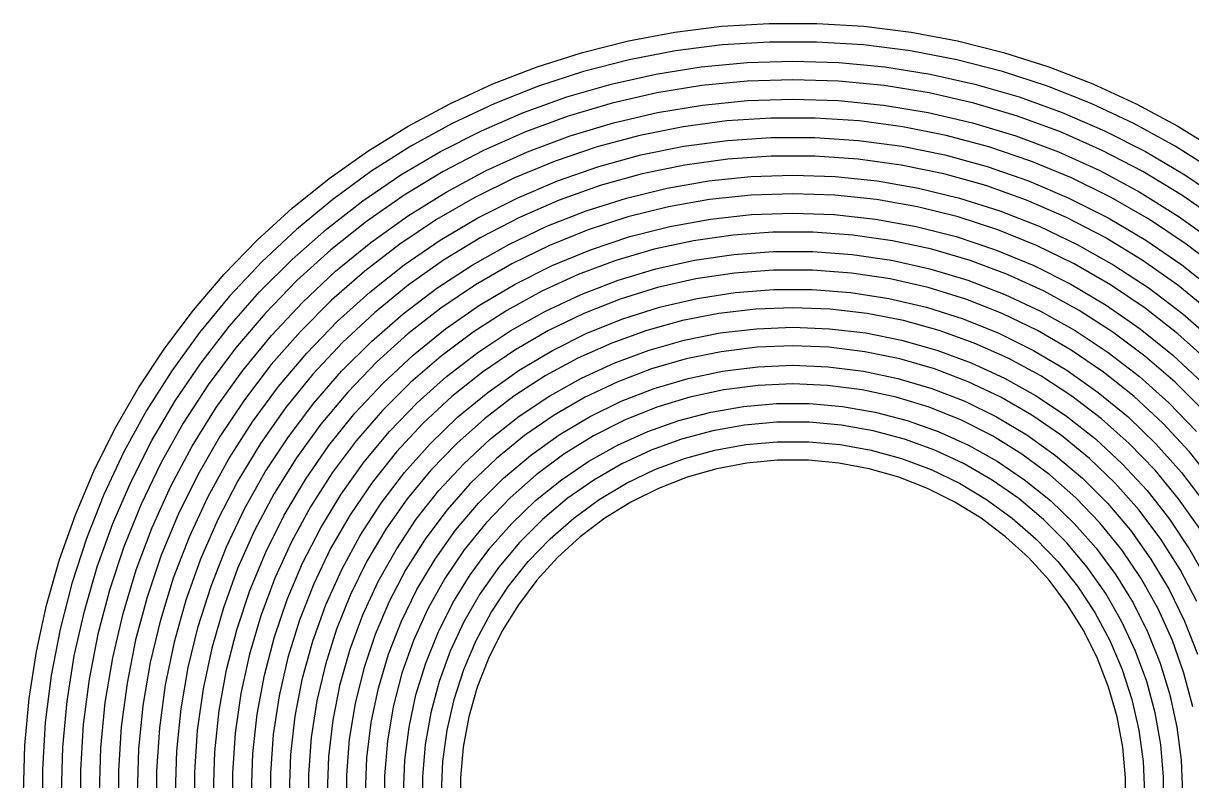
# Model space of a CAD drawing. Extents: x 25 to 275, y -107 to -24.
# Drawn here: x 40.12 to 55.49, y -64.84 to -54.88 of the extents above; entities that cross this region are included whole.
import ezdxf

# ---------------------------------------------------------------- set-up
doc = ezdxf.new("R2010")
doc.units = 0
doc.layers.add('BLACK', color=7, linetype='CONTINUOUS')

msp = doc.modelspace()

# ---------------------------------------------------------------- linework, layer by layer
at = {"layer": 'BLACK', "linetype": 'CONTINUOUS'}
for p, q in [((48.083928, -55.109411), (48.696909, -54.994825)), ((48.696909, -54.994825), (49.315783, -54.918191)), ((49.315783, -54.918191), (49.9382, -54.879802)), ((49.9382, -54.879802), (50.5618, -54.879802)), ((50.5618, -54.879802), (51.184217, -54.918191)), ((51.184217, -54.918191), (51.803091, -54.994825)), ((51.803091, -54.994825), (52.416072, -55.109411)), ((47.479162, -55.261515), (48.083928, -55.109411)), ((49.320222, -55.163972), (48.704447, -55.241763)), ((49.939666, -55.125), (49.320222, -55.163972)), ((50.560334, -55.125), (49.939666, -55.125)), ((51.179778, -55.163972), (50.560334, -55.125)), ((51.795553, -55.241763), (51.179778, -55.163972)), ((52.416072, -55.109411), (53.020838, -55.261515)), ((46.884908, -55.450561), (47.479162, -55.261515)), ((48.704447, -55.241763), (48.094772, -55.358064)), ((52.405228, -55.358064), (51.795553, -55.241763)), ((53.020838, -55.261515), (53.615092, -55.450561)), ((46.303418, -55.675832), (46.884908, -55.450561)), ((48.094772, -55.358064), (47.493603, -55.512418)), ((48.446455, -55.545485), (49.043668, -55.450896)), ((49.043668, -55.450896), (49.645641, -55.393993)), ((49.645641, -55.393993), (50.25, -55.375)), ((50.25, -55.375), (50.854359, -55.393993)), ((50.854359, -55.393993), (51.456332, -55.450896)), ((51.456332, -55.450896), (52.053545, -55.545485)), ((53.006397, -55.512418), (52.405228, -55.358064)), ((53.615092, -55.450561), (54.196582, -55.675832)), ((47.493603, -55.512418), (46.903312, -55.704216)), ((47.85636, -55.677387), (48.446455, -55.545485)), ((50.25, -55.620181), (49.649033, -55.639453)), ((50.850967, -55.639453), (50.25, -55.620181)), ((52.053545, -55.545485), (52.64364, -55.677387)), ((53.596688, -55.704216), (53.006397, -55.512418)), ((45.736899, -55.936472), (46.303418, -55.675832)), ((46.903312, -55.704216), (46.326228, -55.932699)), ((47.275711, -55.846081), (47.85636, -55.677387)), ((49.050535, -55.697189), (48.456967, -55.793153)), ((49.649033, -55.639453), (49.050535, -55.697189)), ((51.449465, -55.697189), (50.850967, -55.639453)), ((52.043033, -55.793153), (51.449465, -55.697189)), ((52.64364, -55.677387), (53.224289, -55.846081)), ((54.173772, -55.932699), (53.596688, -55.704216)), ((54.196582, -55.675832), (54.763101, -55.936472)), ((45.1875, -56.231493), (45.736899, -55.936472)), ((46.326228, -55.932699), (45.764631, -56.196967)), ((46.706801, -56.050901), (47.275711, -55.846081)), ((47.870766, -55.926949), (47.294342, -56.098029)), ((48.456967, -55.793153), (47.870766, -55.926949)), ((49.058948, -55.953066), (49.653196, -55.894537)), ((49.653196, -55.894537), (50.25, -55.875)), ((50.25, -55.875), (50.846804, -55.894537)), ((50.846804, -55.894537), (51.441052, -55.953066)), ((52.629234, -55.926949), (52.043033, -55.793153)), ((53.205658, -56.098029), (52.629234, -55.926949)), ((53.224289, -55.846081), (53.793199, -56.050901)), ((54.735369, -56.196967), (54.173772, -55.932699)), ((54.763101, -55.936472), (55.3125, -56.231493)), ((46.151874, -56.29104), (46.706801, -56.050901)), ((47.294342, -56.098029), (46.730063, -56.305689)), ((47.888276, -56.185927), (48.469801, -56.050334)), ((48.469801, -56.050334), (49.058948, -55.953066)), ((51.441052, -55.953066), (52.030199, -56.050334)), ((52.030199, -56.050334), (52.611724, -56.185927)), ((53.769937, -56.305689), (53.205658, -56.098029)), ((53.793199, -56.050901), (54.348126, -56.29104)), ((44.657305, -56.559776), (45.1875, -56.231493)), ((45.764631, -56.196967), (45.220734, -56.495976)), ((47.316865, -56.359263), (47.888276, -56.185927)), ((48.803528, -56.23885), (48.233619, -56.352212)), ((49.379632, -56.163004), (48.803528, -56.23885)), ((49.959463, -56.125), (49.379632, -56.163004)), ((50.540537, -56.125), (49.959463, -56.125)), ((51.120368, -56.163004), (50.540537, -56.125)), ((51.696472, -56.23885), (51.120368, -56.163004)), ((52.266381, -56.352212), (51.696472, -56.23885)), ((52.611724, -56.185927), (53.183135, -56.359263)), ((55.279266, -56.495976), (54.735369, -56.196967)), ((55.3125, -56.231493), (55.842695, -56.559776)), ((45.613121, -56.565548), (46.151874, -56.29104)), ((46.730063, -56.305689), (46.180249, -56.549075)), ((46.758014, -56.569599), (47.316865, -56.359263)), ((48.233619, -56.352212), (47.672343, -56.502605)), ((49.386675, -56.418316), (49.961796, -56.379817)), ((49.961796, -56.379817), (50.538204, -56.379817)), ((50.538204, -56.379817), (51.113325, -56.418316)), ((52.827657, -56.502605), (52.266381, -56.352212)), ((53.183135, -56.359263), (53.741986, -56.569599)), ((54.319751, -56.549075), (53.769937, -56.305689)), ((54.348126, -56.29104), (54.886879, -56.565548)), ((44.148324, -56.920076), (44.657305, -56.559776)), ((45.220734, -56.495976), (44.696686, -56.828547)), ((46.180249, -56.549075), (45.647158, -56.827188)), ((47.672343, -56.502605), (47.122106, -56.689386)), ((48.250551, -56.609957), (48.815409, -56.495144)), ((48.815409, -56.495144), (49.386675, -56.418316)), ((51.113325, -56.418316), (51.684591, -56.495144)), ((51.684591, -56.495144), (52.249449, -56.609957)), ((53.377894, -56.689386), (52.827657, -56.502605)), ((54.852842, -56.827188), (54.319751, -56.549075)), ((55.803314, -56.828547), (55.279266, -56.495976)), ((45.092667, -56.873344), (45.613121, -56.565548)), ((46.214116, -56.816036), (46.758014, -56.569599)), ((47.122106, -56.689386), (46.585263, -56.911753)), ((47.694623, -56.762241), (48.250551, -56.609957)), ((49.393038, -56.664048), (48.826171, -56.741963)), ((49.963901, -56.625), (49.393038, -56.664048)), ((50.536099, -56.625), (49.963901, -56.625)), ((51.106962, -56.664048), (50.536099, -56.625)), ((51.673829, -56.741963), (51.106962, -56.664048)), ((52.249449, -56.609957), (52.805377, -56.762241)), ((53.914737, -56.911753), (53.377894, -56.689386)), ((53.741986, -56.569599), (54.285884, -56.816036)), ((54.886879, -56.565548), (55.407333, -56.873344)), ((44.696686, -56.828547), (44.194555, -57.193367)), ((45.647158, -56.827188), (45.132981, -57.138885)), ((45.6875, -57.097518), (46.214116, -56.816036)), ((47.150108, -56.951317), (47.694623, -56.762241)), ((48.265941, -56.85838), (47.714963, -57.012756)), ((48.826171, -56.741963), (48.265941, -56.85838)), ((52.234059, -56.85838), (51.673829, -56.741963)), ((52.785037, -57.012756), (52.234059, -56.85838)), ((52.805377, -56.762241), (53.349892, -56.951317)), ((54.285884, -56.816036), (54.8125, -57.097518)), ((55.367019, -57.138885), (54.852842, -56.827188)), ((43.66249, -57.311025), (44.148324, -56.920076)), ((44.592567, -57.213211), (45.092667, -56.873344)), ((46.585263, -56.911753), (46.064113, -57.168756)), ((46.619438, -57.176341), (47.150108, -56.951317)), ((47.714963, -57.012756), (47.175804, -57.204374)), ((48.59692, -57.044942), (49.143646, -56.950677)), ((49.143646, -56.950677), (49.69553, -56.893941)), ((49.69553, -56.893941), (50.25, -56.875)), ((50.25, -56.875), (50.80447, -56.893941)), ((50.80447, -56.893941), (51.356354, -56.950677)), ((51.356354, -56.950677), (51.90308, -57.044942)), ((53.324196, -57.204374), (52.785037, -57.012756)), ((53.349892, -56.951317), (53.880562, -57.176341)), ((54.435887, -57.168756), (53.914737, -56.911753)), ((55.407333, -56.873344), (55.907433, -57.213211)), ((45.132981, -57.138885), (44.639831, -57.482885)), ((45.180422, -57.41284), (45.6875, -57.097518)), ((46.064113, -57.168756), (45.560887, -57.459294)), ((48.057901, -57.176297), (48.59692, -57.044942)), ((49.700333, -57.139395), (49.153344, -57.196886)), ((50.25, -57.1202), (49.700333, -57.139395)), ((50.799667, -57.139395), (50.25, -57.1202)), ((51.346656, -57.196886), (50.799667, -57.139395)), ((51.90308, -57.044942), (52.442099, -57.176297)), ((54.939113, -57.459294), (54.435887, -57.168756)), ((54.8125, -57.097518), (55.319578, -57.41284)), ((55.860169, -57.482885), (55.367019, -57.138885)), ((43.201644, -57.731142), (43.66249, -57.311025)), ((44.194555, -57.193367), (43.716321, -57.588996)), ((44.114794, -57.58381), (44.592567, -57.213211)), ((46.104982, -57.436307), (46.619438, -57.176341)), ((47.175804, -57.204374), (46.650978, -57.432338)), ((47.529103, -57.34413), (48.057901, -57.176297)), ((48.611697, -57.292393), (48.078033, -57.42545)), ((49.153344, -57.196886), (48.611697, -57.292393)), ((51.888303, -57.292393), (51.346656, -57.196886)), ((52.421967, -57.42545), (51.888303, -57.292393)), ((52.442099, -57.176297), (52.970897, -57.34413)), ((53.849022, -57.432338), (53.324196, -57.204374)), ((53.880562, -57.176341), (54.395018, -57.436307)), ((44.695052, -57.760651), (45.180422, -57.41284)), ((45.560887, -57.459294), (45.077741, -57.782121)), ((45.60904, -57.730054), (46.104982, -57.436307)), ((46.650978, -57.432338), (46.142933, -57.695586)), ((47.012991, -57.547658), (47.529103, -57.34413)), ((48.078033, -57.42545), (47.55495, -57.59541)), ((48.62919, -57.549255), (49.164849, -57.452612)), ((49.164849, -57.452612), (49.706039, -57.394428)), ((49.706039, -57.394428), (50.25, -57.375)), ((50.25, -57.375), (50.793961, -57.394428)), ((50.793961, -57.394428), (51.335151, -57.452612)), ((51.335151, -57.452612), (51.87081, -57.549255)), ((52.94505, -57.59541), (52.421967, -57.42545)), ((52.970897, -57.34413), (53.487009, -57.547658)), ((54.357067, -57.695586), (53.849022, -57.432338)), ((54.395018, -57.436307), (54.89096, -57.730054)), ((55.422259, -57.782121), (54.939113, -57.459294)), ((55.319578, -57.41284), (55.804948, -57.760651)), ((43.716321, -57.588996), (43.263873, -58.013873)), ((43.661234, -57.983677), (44.114794, -57.58381)), ((44.639831, -57.482885), (44.169735, -57.857775)), ((46.511972, -57.785933), (47.012991, -57.547658)), ((47.55495, -57.59541), (47.044997, -57.801445)), ((48.101789, -57.683866), (48.62919, -57.549255)), ((49.986601, -57.625), (49.461146, -57.662581)), ((50.513399, -57.625), (49.986601, -57.625)), ((51.038854, -57.662581), (50.513399, -57.625)), ((51.87081, -57.549255), (52.398211, -57.683866)), ((53.455003, -57.801445), (52.94505, -57.59541)), ((53.487009, -57.547658), (53.988028, -57.785933)), ((42.767535, -58.178832), (43.201644, -57.731142)), ((44.233469, -58.139462), (44.695052, -57.760651)), ((45.077741, -57.782121), (44.616744, -58.135857)), ((45.133825, -58.056271), (45.60904, -57.730054)), ((46.142933, -57.695586), (45.654036, -57.99289)), ((46.02838, -58.057842), (46.511972, -57.785933)), ((47.585336, -57.855758), (48.101789, -57.683866)), ((48.93971, -57.737553), (48.424952, -57.849531)), ((49.461146, -57.662581), (48.93971, -57.737553)), ((51.56029, -57.737553), (51.038854, -57.662581)), ((52.075048, -57.849531), (51.56029, -57.737553)), ((52.398211, -57.683866), (52.914664, -57.855758)), ((53.988028, -57.785933), (54.47162, -58.057842)), ((54.845964, -57.99289), (54.357067, -57.695586)), ((54.89096, -57.730054), (55.366175, -58.056271)), ((55.883256, -58.135857), (55.422259, -57.782121)), ((44.169735, -57.857775), (43.724624, -58.262013)), ((47.044997, -57.801445), (46.550658, -58.04255)), ((47.082461, -58.064056), (47.585336, -57.855758)), ((48.424952, -57.849531), (47.919493, -57.997947)), ((48.955837, -57.99352), (49.47073, -57.917743)), ((49.47073, -57.917743), (49.989781, -57.879753)), ((49.989781, -57.879753), (50.510219, -57.879753)), ((50.510219, -57.879753), (51.02927, -57.917743)), ((51.02927, -57.917743), (51.544163, -57.99352)), ((52.580507, -57.997947), (52.075048, -57.849531)), ((52.914664, -57.855758), (53.417539, -58.064056)), ((53.949342, -58.04255), (53.455003, -57.801445)), ((43.263873, -58.013873), (42.838996, -58.466321)), ((43.233677, -58.411234), (43.661234, -57.983677)), ((44.68146, -58.4135), (45.133825, -58.056271)), ((45.654036, -57.99289), (45.186569, -58.322865)), ((45.564472, -58.36212), (46.02838, -58.057842)), ((46.550658, -58.04255), (46.074342, -58.317551)), ((46.595726, -58.307698), (47.082461, -58.064056)), ((47.919493, -57.997947), (47.42591, -58.182044)), ((48.44785, -58.106679), (48.955837, -57.99352)), ((51.544163, -57.99352), (52.05215, -58.106679)), ((53.07409, -58.182044), (52.580507, -57.997947)), ((53.417539, -58.064056), (53.904274, -58.307698)), ((54.425658, -58.317551), (53.949342, -58.04255)), ((54.47162, -58.057842), (54.935528, -58.36212)), ((55.313431, -58.322865), (54.845964, -57.99289)), ((55.366175, -58.056271), (55.81854, -58.4135)), ((42.361809, -58.652396), (42.767535, -58.178832)), ((43.797651, -58.547651), (44.233469, -58.139462)), ((44.616744, -58.135857), (44.179869, -58.518987)), ((47.42591, -58.182044), (46.946718, -58.400884)), ((47.949477, -58.256617), (48.44785, -58.106679)), ((48.970963, -58.240128), (48.469374, -58.354613)), ((49.479706, -58.163448), (48.970963, -58.240128)), ((49.992756, -58.125), (49.479706, -58.163448)), ((50.507244, -58.125), (49.992756, -58.125)), ((51.020294, -58.163448), (50.507244, -58.125)), ((51.529037, -58.240128), (51.020294, -58.163448)), ((52.030626, -58.354613), (51.529037, -58.240128)), ((52.05215, -58.106679), (52.550523, -58.256617)), ((53.553282, -58.400884), (53.07409, -58.182044)), ((43.724624, -58.262013), (43.306326, -58.693939)), ((45.186569, -58.322865), (44.742709, -58.683972)), ((45.12241, -58.697346), (45.564472, -58.36212)), ((46.074342, -58.317551), (45.61837, -58.625108)), ((46.127614, -58.585442), (46.595726, -58.307698)), ((46.946718, -58.400884), (46.484359, -58.653351)), ((47.463379, -58.442533), (47.949477, -58.256617)), ((48.469374, -58.354613), (47.977742, -58.506261)), ((49.490222, -58.418711), (49.996244, -58.379862)), ((49.996244, -58.379862), (50.503756, -58.379862)), ((50.503756, -58.379862), (51.009778, -58.418711)), ((52.522258, -58.506261), (52.030626, -58.354613)), ((52.550523, -58.256617), (53.036621, -58.442533)), ((54.015641, -58.653351), (53.553282, -58.400884)), ((53.904274, -58.307698), (54.372386, -58.585442)), ((54.88163, -58.625108), (54.425658, -58.317551)), ((54.935528, -58.36212), (55.37759, -58.697346)), ((55.757291, -58.683972), (55.313431, -58.322865)), ((42.838996, -58.466321), (42.443367, -58.944555)), ((42.83381, -58.864794), (43.233677, -58.411234)), ((43.389462, -58.983469), (43.797651, -58.547651)), ((44.179869, -58.518987), (43.768987, -58.929869)), ((44.253965, -58.800146), (44.68146, -58.4135)), ((46.992148, -58.663437), (47.463379, -58.442533)), ((47.977742, -58.506261), (47.498818, -58.694225)), ((48.494498, -58.611821), (48.988659, -58.496182)), ((48.988659, -58.496182), (49.490222, -58.418711)), ((51.009778, -58.418711), (51.511341, -58.496182)), ((51.511341, -58.496182), (52.005502, -58.611821)), ((53.001182, -58.694225), (52.522258, -58.506261)), ((53.036621, -58.442533), (53.507852, -58.663437)), ((41.986006, -59.15004), (42.361809, -58.652396)), ((43.306326, -58.693939), (42.916562, -59.151779)), ((44.742709, -58.683972), (44.324526, -59.074526)), ((44.704256, -59.061958), (45.12241, -58.697346)), ((45.61837, -58.625108), (45.184962, -58.963723)), ((45.680508, -58.895873), (46.127614, -58.585442)), ((46.484359, -58.653351), (46.041189, -58.938159)), ((46.5383, -58.918149), (46.992148, -58.663437)), ((47.498818, -58.694225), (47.03528, -58.917453)), ((48.010638, -58.764947), (48.494498, -58.611821)), ((49.276146, -58.695085), (48.796367, -58.788133)), ((49.76164, -58.639037), (49.276146, -58.695085)), ((50.25, -58.620318), (49.76164, -58.639037)), ((50.73836, -58.639037), (50.25, -58.620318)), ((51.223854, -58.695085), (50.73836, -58.639037)), ((51.703633, -58.788133), (51.223854, -58.695085)), ((52.005502, -58.611821), (52.489362, -58.764947)), ((53.46472, -58.917453), (53.001182, -58.694225)), ((53.507852, -58.663437), (53.9617, -58.918149)), ((54.458811, -58.938159), (54.015641, -58.653351)), ((54.372386, -58.585442), (54.819492, -58.895873)), ((55.315038, -58.963723), (54.88163, -58.625108)), ((55.37759, -58.697346), (55.795744, -59.061958)), ((42.463211, -59.342567), (42.83381, -58.864794)), ((43.853251, -59.214482), (44.253965, -58.800146)), ((47.53992, -58.954664), (48.010638, -58.764947)), ((48.796367, -58.788133), (48.325119, -58.917634)), ((52.174881, -58.917634), (51.703633, -58.788133)), ((52.489362, -58.764947), (52.96008, -58.954664)), ((42.443367, -58.944555), (42.078547, -59.446686)), ((43.010651, -59.445052), (43.389462, -58.983469)), ((43.768987, -58.929869), (43.385857, -59.366744)), ((45.184962, -58.963723), (44.776231, -59.331746)), ((45.256687, -59.237409), (45.680508, -58.895873)), ((46.041189, -58.938159), (45.619466, -59.253857)), ((46.104255, -59.205311), (46.5383, -58.918149)), ((47.03528, -58.917453), (46.58972, -59.174698)), ((47.085106, -59.179856), (47.53992, -58.954664)), ((48.325119, -58.917634), (47.865166, -59.082829)), ((48.820147, -59.044234), (49.291839, -58.950409)), ((49.291839, -58.950409), (49.769438, -58.893881)), ((49.769438, -58.893881), (50.25, -58.875)), ((50.25, -58.875), (50.730562, -58.893881)), ((50.730562, -58.893881), (51.208161, -58.950409)), ((51.208161, -58.950409), (51.679853, -59.044234)), ((52.634834, -59.082829), (52.174881, -58.917634)), ((52.96008, -58.954664), (53.414894, -59.179856)), ((53.91028, -59.174698), (53.46472, -58.917453)), ((53.9617, -58.918149), (54.395745, -59.205311)), ((54.880534, -59.253857), (54.458811, -58.938159)), ((54.819492, -58.895873), (55.243313, -59.237409)), ((55.723769, -59.331746), (55.315038, -58.963723)), ((41.641552, -59.669874), (41.986006, -59.15004)), ((42.916562, -59.151779), (42.556933, -59.633649)), ((44.324526, -59.074526), (43.933972, -59.492709)), ((44.311958, -59.454256), (44.704256, -59.061958)), ((47.865166, -59.082829), (47.419209, -59.282749)), ((48.357271, -59.174779), (48.820147, -59.044234)), ((49.776875, -59.139297), (49.306819, -59.196372)), ((50.25, -59.120231), (49.776875, -59.139297)), ((50.723125, -59.139297), (50.25, -59.120231)), ((51.193181, -59.196372), (50.723125, -59.139297)), ((51.679853, -59.044234), (52.142729, -59.174779)), ((53.080791, -59.282749), (52.634834, -59.082829)), ((43.481105, -59.654657), (43.853251, -59.214482)), ((44.858311, -59.608311), (45.256687, -59.237409)), ((45.619466, -59.253857), (45.221339, -59.598837)), ((45.69233, -59.523389), (46.104255, -59.205311)), ((46.58972, -59.174698), (46.164629, -59.464519)), ((46.648865, -59.439204), (47.085106, -59.179856)), ((47.419209, -59.282749), (46.989863, -59.516219)), ((47.906064, -59.341238), (48.357271, -59.174779)), ((48.842879, -59.291086), (48.388065, -59.422825)), ((49.306819, -59.196372), (48.842879, -59.291086)), ((51.657121, -59.291086), (51.193181, -59.196372)), ((52.111935, -59.422825), (51.657121, -59.291086)), ((52.142729, -59.174779), (52.593936, -59.341238)), ((53.510137, -59.516219), (53.080791, -59.282749)), ((53.414894, -59.179856), (53.851135, -59.439204)), ((54.335371, -59.464519), (53.91028, -59.174698)), ((54.395745, -59.205311), (54.80767, -59.523389)), ((55.278661, -59.598837), (54.880534, -59.253857)), ((55.243313, -59.237409), (55.641689, -59.608311)), ((42.078547, -59.446686), (41.745976, -59.970734)), ((42.123344, -59.842667), (42.463211, -59.342567)), ((42.66284, -59.930422), (43.010651, -59.445052)), ((43.385857, -59.366744), (43.032121, -59.827741)), ((43.947346, -59.87241), (44.311958, -59.454256)), ((44.776231, -59.331746), (44.394167, -59.727385)), ((46.164629, -59.464519), (45.762386, -59.785298)), ((46.233757, -59.731185), (46.648865, -59.439204)), ((47.469308, -59.542585), (47.906064, -59.341238)), ((48.388065, -59.422825), (47.945327, -59.590733)), ((48.869144, -59.547124), (49.324155, -59.451718)), ((49.324155, -59.451718), (49.785491, -59.394212)), ((49.785491, -59.394212), (50.25, -59.375)), ((50.25, -59.375), (50.714509, -59.394212)), ((50.714509, -59.394212), (51.175845, -59.451718)), ((51.175845, -59.451718), (51.630856, -59.547124)), ((52.554673, -59.590733), (52.111935, -59.422825)), ((52.593936, -59.341238), (53.030692, -59.542585)), ((53.851135, -59.439204), (54.266243, -59.731185)), ((54.737614, -59.785298), (54.335371, -59.464519)), ((42.556933, -59.633649), (42.228916, -60.137572)), ((43.933972, -59.492709), (43.572865, -59.936569)), ((44.487409, -60.006687), (44.858311, -59.608311)), ((45.221339, -59.598837), (44.848837, -59.971339)), ((45.304721, -59.870688), (45.69233, -59.523389)), ((46.989863, -59.516219), (46.57965, -59.781871)), ((47.049696, -59.777579), (47.469308, -59.542585)), ((47.945327, -59.590733), (47.517535, -59.793723)), ((48.423565, -59.679778), (48.869144, -59.547124)), ((50.25, -59.620153), (49.793757, -59.639534)), ((50.706243, -59.639534), (50.25, -59.620153)), ((51.630856, -59.547124), (52.076435, -59.679778)), ((52.982465, -59.793723), (52.554673, -59.590733)), ((53.030692, -59.542585), (53.450304, -59.777579)), ((53.92035, -59.781871), (53.510137, -59.516219)), ((54.80767, -59.523389), (55.195279, -59.870688)), ((55.651163, -59.971339), (55.278661, -59.598837)), ((41.329752, -60.209928), (41.641552, -59.669874)), ((43.139192, -60.118706), (43.481105, -59.654657)), ((44.394167, -59.727385), (44.040633, -60.148711)), ((45.762386, -59.785298), (45.385239, -60.135239)), ((45.842217, -60.054085), (46.233757, -59.731185)), ((46.57965, -59.781871), (46.190976, -60.078144)), ((46.649815, -60.044771), (47.049696, -59.777579)), ((47.990463, -59.848775), (48.423565, -59.679778)), ((49.340801, -59.697537), (48.894397, -59.793745)), ((49.793757, -59.639534), (49.340801, -59.697537)), ((51.159199, -59.697537), (50.706243, -59.639534)), ((51.605603, -59.793745), (51.159199, -59.697537)), ((52.076435, -59.679778), (52.509537, -59.848775)), ((53.450304, -59.777579), (53.850185, -60.044771)), ((54.309024, -60.078144), (53.92035, -59.781871)), ((54.266243, -59.731185), (54.657783, -60.054085)), ((55.114761, -60.135239), (54.737614, -59.785298)), ((41.815548, -60.363121), (42.123344, -59.842667)), ((42.347518, -60.4375), (42.66284, -59.930422)), ((43.032121, -59.827741), (42.709294, -60.310887)), ((43.572865, -59.936569), (43.24289, -60.404036)), ((43.61212, -60.314472), (43.947346, -59.87241)), ((44.943498, -60.245353), (45.304721, -59.870688)), ((47.517535, -59.793723), (47.107464, -60.030478)), ((47.572796, -60.05296), (47.990463, -59.848775)), ((48.457759, -59.927464), (48.034034, -60.09773)), ((48.894397, -59.793745), (48.457759, -59.927464)), ((49.170269, -59.990029), (49.599034, -59.91651)), ((49.599034, -59.91651), (50.032489, -59.879618)), ((50.032489, -59.879618), (50.467511, -59.879618)), ((50.467511, -59.879618), (50.900966, -59.91651)), ((50.900966, -59.91651), (51.329731, -59.990029)), ((52.042241, -59.927464), (51.605603, -59.793745)), ((52.465966, -60.09773), (52.042241, -59.927464)), ((52.509537, -59.848775), (52.927204, -60.05296)), ((53.392536, -60.030478), (52.982465, -59.793723)), ((55.195279, -59.870688), (55.556502, -60.245353)), ((41.745976, -59.970734), (41.446967, -60.514631)), ((44.145873, -60.430508), (44.487409, -60.006687)), ((44.848837, -59.971339), (44.503857, -60.369466)), ((45.476544, -60.40601), (45.842217, -60.054085)), ((46.190976, -60.078144), (45.826121, -60.403301)), ((46.272131, -60.342513), (46.649815, -60.044771)), ((47.107464, -60.030478), (46.717774, -60.299461)), ((47.173417, -60.290939), (47.572796, -60.05296)), ((48.749283, -60.099645), (49.170269, -59.990029)), ((51.329731, -59.990029), (51.750717, -60.099645)), ((52.927204, -60.05296), (53.326583, -60.290939)), ((53.782226, -60.299461), (53.392536, -60.030478)), ((53.850185, -60.044771), (54.227869, -60.342513)), ((54.673879, -60.403301), (54.309024, -60.078144)), ((54.657783, -60.054085), (55.023456, -60.40601)), ((41.051789, -60.768152), (41.329752, -60.209928)), ((42.228916, -60.137572), (41.933859, -60.661475)), ((42.829036, -60.604556), (43.139192, -60.118706)), ((44.040633, -60.148711), (43.71735, -60.593672)), ((44.610588, -60.645387), (44.943498, -60.245353)), ((45.385239, -60.135239), (45.035298, -60.512386)), ((48.034034, -60.09773), (47.626276, -60.303318)), ((47.942706, -60.423755), (48.339111, -60.244569)), ((48.339111, -60.244569), (48.749283, -60.099645)), ((49.193852, -60.236023), (48.782663, -60.346201)), ((49.613079, -60.162102), (49.193852, -60.236023)), ((50.037153, -60.125), (49.613079, -60.162102)), ((50.462847, -60.125), (50.037153, -60.125)), ((50.886921, -60.162102), (50.462847, -60.125)), ((51.306148, -60.236023), (50.886921, -60.162102)), ((51.717337, -60.346201), (51.306148, -60.236023)), ((51.750717, -60.099645), (52.160889, -60.244569)), ((52.160889, -60.244569), (52.557294, -60.423755)), ((52.873724, -60.303318), (52.465966, -60.09773)), ((55.464702, -60.512386), (55.114761, -60.135239)), ((41.54104, -60.901874), (41.815548, -60.363121)), ((42.709294, -60.310887), (42.418756, -60.814113)), ((43.307842, -60.77838), (43.61212, -60.314472)), ((44.503857, -60.369466), (44.188159, -60.791189)), ((45.918971, -60.668971), (46.272131, -60.342513)), ((46.717774, -60.299461), (46.350992, -60.59893)), ((46.795053, -60.561085), (47.173417, -60.290939)), ((47.626276, -60.303318), (47.237421, -60.542745)), ((48.782663, -60.346201), (48.382641, -60.491797)), ((49.629171, -60.416857), (50.0425, -60.379657)), ((50.0425, -60.379657), (50.4575, -60.379657)), ((50.4575, -60.379657), (50.870829, -60.416857)), ((52.117359, -60.491797), (51.717337, -60.346201)), ((53.262579, -60.542745), (52.873724, -60.303318)), ((53.326583, -60.290939), (53.704947, -60.561085)), ((54.149008, -60.59893), (53.782226, -60.299461)), ((54.227869, -60.342513), (54.581029, -60.668971)), ((41.446967, -60.514631), (41.182699, -61.076228)), ((42.066036, -60.964116), (42.347518, -60.4375)), ((43.24289, -60.404036), (42.945586, -60.892933)), ((43.835442, -60.877614), (44.145873, -60.430508)), ((45.035298, -60.512386), (44.714519, -60.914629)), ((45.138884, -60.784894), (45.476544, -60.40601)), ((45.826121, -60.403301), (45.487228, -60.755434)), ((47.237421, -60.542745), (46.870273, -60.814287)), ((47.562925, -60.635913), (47.942706, -60.423755)), ((48.382641, -60.491797), (47.996831, -60.671703)), ((48.820796, -60.601364), (49.220841, -60.490958)), ((49.220841, -60.490958), (49.629171, -60.416857)), ((50.870829, -60.416857), (51.279159, -60.490958)), ((51.279159, -60.490958), (51.679204, -60.601364)), ((52.503169, -60.671703), (52.117359, -60.491797)), ((52.557294, -60.423755), (52.937075, -60.635913)), ((53.629727, -60.814287), (53.262579, -60.542745)), ((55.012772, -60.755434), (54.673879, -60.403301)), ((55.023456, -60.40601), (55.361116, -60.784894)), ((55.785481, -60.914629), (55.464702, -60.512386)), ((41.933859, -60.661475), (41.672975, -61.203206)), ((42.552025, -61.110038), (42.829036, -60.604556)), ((43.71735, -60.593672), (43.425893, -61.0601)), ((44.307766, -61.068655), (44.610588, -60.645387)), ((45.592513, -61.022131), (45.918971, -60.668971)), ((46.350992, -60.59893), (46.009496, -60.926941)), ((46.440291, -60.861553), (46.795053, -60.561085)), ((47.202505, -60.879515), (47.562925, -60.635913)), ((47.996831, -60.671703), (47.628169, -60.88455)), ((48.432259, -60.747184), (48.820796, -60.601364)), ((49.64492, -60.662326), (49.247271, -60.73666)), ((50.047732, -60.625), (49.64492, -60.662326)), ((50.452268, -60.625), (50.047732, -60.625)), ((50.85508, -60.662326), (50.452268, -60.625)), ((51.252729, -60.73666), (50.85508, -60.662326)), ((51.679204, -60.601364), (52.067741, -60.747184)), ((52.871831, -60.88455), (52.503169, -60.671703)), ((52.937075, -60.635913), (53.297495, -60.879515)), ((53.704947, -60.561085), (54.059709, -60.861553)), ((54.490504, -60.926941), (54.149008, -60.59893)), ((54.581029, -60.668971), (54.907487, -61.022131)), ((40.808719, -61.342428), (41.051789, -60.768152)), ((42.418756, -60.814113), (42.161753, -61.335263)), ((43.035933, -61.261972), (43.307842, -60.77838)), ((44.188159, -60.791189), (43.903351, -61.234359)), ((44.831218, -61.188514), (45.138884, -60.784894)), ((45.487228, -60.755434), (45.176284, -61.132475)), ((46.111553, -61.190291), (46.440291, -60.861553)), ((46.870273, -60.814287), (46.527475, -61.115987)), ((48.058357, -60.927246), (48.432259, -60.747184)), ((48.858178, -60.847366), (48.480958, -60.993502)), ((49.247271, -60.73666), (48.858178, -60.847366)), ((51.641822, -60.847366), (51.252729, -60.73666)), ((52.019042, -60.993502), (51.641822, -60.847366)), ((52.067741, -60.747184), (52.441643, -60.927246)), ((53.972525, -61.115987), (53.629727, -60.814287)), ((54.059709, -60.861553), (54.388447, -61.190291)), ((55.323716, -61.132475), (55.012772, -60.755434)), ((55.361116, -60.784894), (55.668782, -61.188514)), ((41.300901, -61.456801), (41.54104, -60.901874)), ((41.819599, -61.508014), (42.066036, -60.964116)), ((42.945586, -60.892933), (42.682338, -61.400978)), ((43.557698, -61.345726), (43.835442, -60.877614)), ((44.714519, -60.914629), (44.424698, -61.33972)), ((46.009496, -60.926941), (45.695502, -61.281367)), ((46.864042, -61.152804), (47.202505, -60.879515)), ((47.628169, -60.88455), (47.279461, -61.128718)), ((47.702101, -61.140099), (48.058357, -60.927246)), ((48.480958, -60.993502), (48.118832, -61.17382)), ((52.381168, -61.17382), (52.019042, -60.993502)), ((52.441643, -60.927246), (52.797899, -61.140099)), ((53.220539, -61.128718), (52.871831, -60.88455)), ((53.297495, -60.879515), (53.635958, -61.152804)), ((54.804498, -61.281367), (54.490504, -60.926941)), ((41.182699, -61.076228), (40.954216, -61.653312)), ((42.309395, -61.632893), (42.552025, -61.110038)), ((43.425893, -61.0601), (43.167683, -61.545723)), ((44.036648, -61.512898), (44.307766, -61.068655)), ((45.176284, -61.132475), (44.895115, -61.532212)), ((45.294771, -61.399815), (45.592513, -61.022131)), ((46.527475, -61.115987), (46.211498, -61.445671)), ((46.549975, -61.453813), (46.864042, -61.152804)), ((47.279461, -61.128718), (46.95336, -61.402349)), ((47.36636, -61.384029), (47.702101, -61.140099)), ((52.797899, -61.140099), (53.13364, -61.384029)), ((53.54664, -61.402349), (53.220539, -61.128718)), ((53.635958, -61.152804), (53.950025, -61.453813)), ((54.288502, -61.445671), (53.972525, -61.115987)), ((54.907487, -61.022131), (55.205229, -61.399815)), ((55.604885, -61.532212), (55.323716, -61.132475)), ((41.672975, -61.203206), (41.447336, -61.760538)), ((42.797658, -61.762991), (43.035933, -61.261972)), ((43.903351, -61.234359), (43.650884, -61.696718)), ((44.555351, -61.614501), (44.831218, -61.188514)), ((45.695502, -61.281367), (45.411045, -61.659911)), ((45.811085, -61.545053), (46.111553, -61.190291)), ((48.118832, -61.17382), (47.774887, -61.386781)), ((52.725113, -61.386781), (52.381168, -61.17382)), ((54.388447, -61.190291), (54.688915, -61.545053)), ((55.088955, -61.659911), (54.804498, -61.281367)), ((40.601462, -61.930579), (40.808719, -61.342428)), ((41.096081, -62.025711), (41.300901, -61.456801)), ((42.161753, -61.335263), (41.939386, -61.872106)), ((42.682338, -61.400978), (42.454374, -61.925804)), ((43.314056, -61.832461), (43.557698, -61.345726)), ((44.424698, -61.33972), (44.167453, -61.78528)), ((45.027579, -61.799696), (45.294771, -61.399815)), ((46.211498, -61.445671), (45.924618, -61.800964)), ((46.262567, -61.780373), (46.549975, -61.453813)), ((46.95336, -61.402349), (46.652349, -61.70336)), ((47.053835, -61.657074), (47.36636, -61.384029)), ((47.774887, -61.386781), (47.45206, -61.630569)), ((53.04794, -61.630569), (52.725113, -61.386781)), ((53.13364, -61.384029), (53.446165, -61.657074)), ((53.847651, -61.70336), (53.54664, -61.402349)), ((53.950025, -61.453813), (54.237433, -61.780373)), ((54.575382, -61.800964), (54.288502, -61.445671)), ((55.205229, -61.399815), (55.472421, -61.799696)), ((41.609263, -62.066865), (41.819599, -61.508014)), ((43.167683, -61.545723), (42.943977, -62.048175)), ((43.798681, -61.975746), (44.036648, -61.512898)), ((44.312903, -62.060356), (44.555351, -61.614501)), ((44.895115, -61.532212), (44.645371, -61.952299)), ((45.540939, -61.923417), (45.811085, -61.545053)), ((47.45206, -61.630569), (47.153104, -61.903104)), ((53.346896, -61.903104), (53.04794, -61.630569)), ((54.688915, -61.545053), (54.959061, -61.923417)), ((40.954216, -61.653312), (40.762418, -62.243603)), ((41.447336, -61.760538), (41.257869, -62.331183)), ((42.102229, -62.170786), (42.309395, -61.632893)), ((42.59413, -62.279103), (42.797658, -61.762991)), ((43.650884, -61.696718), (43.432044, -62.17591)), ((44.167453, -61.78528), (43.944225, -62.248818)), ((45.411045, -61.659911), (45.157971, -62.060116)), ((46.003888, -62.130129), (46.262567, -61.780373)), ((46.652349, -61.70336), (46.378718, -62.029461)), ((46.767044, -61.957033), (47.053835, -61.657074)), ((53.446165, -61.657074), (53.732956, -61.957033)), ((54.121282, -62.029461), (53.847651, -61.70336)), ((54.237433, -61.780373), (54.496112, -62.130129)), ((55.342029, -62.060115), (55.088955, -61.659911)), ((40.430806, -62.530374), (40.601462, -61.930579)), ((41.939386, -61.872106), (41.752605, -62.422343)), ((42.454374, -61.925804), (42.262756, -62.464963)), ((43.105758, -62.335336), (43.314056, -61.832461)), ((44.792585, -62.219308), (45.027579, -61.799696)), ((45.30296, -62.322796), (45.540939, -61.923417)), ((45.924618, -61.800964), (45.668904, -62.179307)), ((47.153104, -61.903104), (46.880569, -62.20206)), ((53.619431, -62.20206), (53.346896, -61.903104)), ((54.831096, -62.179307), (54.575382, -61.800964)), ((54.959061, -61.923417), (55.19704, -62.322796)), ((55.472421, -61.799696), (55.707415, -62.219308)), ((40.927387, -62.60636), (41.096081, -62.025711)), ((41.435927, -62.638276), (41.609263, -62.066865)), ((42.943977, -62.048175), (42.755865, -62.565008)), ((43.595135, -62.45473), (43.798681, -61.975746)), ((44.105296, -62.523462), (44.312903, -62.060356)), ((44.645371, -61.952299), (44.428517, -62.390272)), ((45.157971, -62.060116), (44.93792, -62.479387)), ((46.378718, -62.029461), (46.13455, -62.378169)), ((46.508296, -62.281493), (46.767044, -61.957033)), ((53.732956, -61.957033), (53.991704, -62.281493)), ((54.36545, -62.378169), (54.121282, -62.029461)), ((55.56208, -62.479387), (55.342029, -62.060115)), ((40.762418, -62.243603), (40.608064, -62.844772)), ((41.931453, -62.721315), (42.102229, -62.170786)), ((43.432044, -62.17591), (43.247947, -62.669493)), ((44.591238, -62.656064), (44.792585, -62.219308)), ((45.668904, -62.179307), (45.446196, -62.577973)), ((45.775803, -62.500563), (46.003888, -62.130129)), ((46.880569, -62.20206), (46.636781, -62.524887)), ((53.863219, -62.524887), (53.619431, -62.20206)), ((54.496112, -62.130129), (54.724197, -62.500563)), ((55.053804, -62.577973), (54.831096, -62.179307)), ((41.257869, -62.331183), (41.105353, -62.912794)), ((42.426297, -62.807901), (42.59413, -62.279103)), ((42.933866, -62.851789), (43.105758, -62.335336)), ((43.944225, -62.248818), (43.756261, -62.727742)), ((44.428517, -62.390272), (44.245826, -62.84356)), ((45.098775, -62.740463), (45.30296, -62.322796)), ((46.13455, -62.378169), (45.921703, -62.746831)), ((46.279674, -62.627841), (46.508296, -62.281493)), ((53.991704, -62.281493), (54.220326, -62.627841)), ((54.578297, -62.746831), (54.36545, -62.378169)), ((55.19704, -62.322796), (55.401225, -62.740463)), ((40.297397, -63.139536), (40.430806, -62.530374)), ((41.752605, -62.422343), (41.602212, -62.983619)), ((42.262756, -62.464963), (42.10838, -63.015941)), ((43.427096, -62.947294), (43.595135, -62.45473)), ((43.933749, -63.001101), (44.105296, -62.523462)), ((44.93792, -62.479387), (44.75232, -62.915005)), ((45.579954, -62.889006), (45.775803, -62.500563)), ((46.636781, -62.524887), (46.42382, -62.868832)), ((54.07618, -62.868832), (53.863219, -62.524887)), ((54.724197, -62.500563), (54.920046, -62.889006)), ((40.795485, -63.196455), (40.927387, -62.60636)), ((41.300334, -63.219801), (41.435927, -62.638276)), ((42.755865, -62.565008), (42.604264, -63.093704)), ((43.247947, -62.669493), (43.099531, -63.174952)), ((44.424779, -63.107271), (44.591238, -62.656064)), ((45.446196, -62.577973), (45.258099, -62.994089)), ((46.083019, -62.993288), (46.279674, -62.627841)), ((54.220326, -62.627841), (54.416981, -62.993288)), ((55.241901, -62.994089), (55.053804, -62.577973)), ((40.608064, -62.844772), (40.491763, -63.454447)), ((41.79783, -63.282021), (41.931453, -62.721315)), ((42.294942, -63.34692), (42.426297, -62.807901)), ((42.799255, -63.37919), (42.933866, -62.851789)), ((43.756261, -62.727742), (43.604613, -63.219374)), ((44.245826, -62.84356), (44.098369, -63.309502)), ((44.929778, -63.173565), (45.098775, -62.740463)), ((45.921703, -62.746831), (45.741797, -63.132641)), ((54.758203, -63.132641), (54.578297, -62.746831)), ((55.401225, -62.740463), (55.570222, -63.173565)), ((41.105353, -62.912794), (40.990414, -63.502982)), ((41.602212, -62.983619), (41.48885, -63.553528)), ((43.295459, -63.45081), (43.427096, -62.947294)), ((43.799268, -63.490471), (43.933749, -63.001101)), ((44.75232, -62.915005), (44.602375, -63.364146)), ((45.258099, -62.994089), (45.105969, -63.424658)), ((45.417753, -63.292659), (45.579954, -62.889006)), ((45.919914, -63.374891), (46.083019, -62.993288)), ((46.42382, -62.868832), (46.243502, -63.230958)), ((54.256498, -63.230958), (54.07618, -62.868832)), ((54.416981, -62.993288), (54.580086, -63.374891)), ((54.920046, -62.889006), (55.082247, -63.292659)), ((55.394031, -63.424658), (55.241901, -62.994089)), ((40.201742, -63.755756), (40.297397, -63.139536)), ((42.10838, -63.015941), (41.991963, -63.576171)), ((42.604264, -63.093704), (42.489912, -63.631687)), ((44.294234, -63.570147), (44.424779, -63.107271)), ((45.741797, -63.132641), (45.596201, -63.532663)), ((54.903799, -63.532663), (54.758203, -63.132641)), ((40.700896, -63.793668), (40.795485, -63.196455)), ((41.203066, -63.808948), (41.300334, -63.219801)), ((41.701957, -63.8504), (41.79783, -63.282021)), ((43.099531, -63.174952), (42.987553, -63.68971)), ((43.604613, -63.219374), (43.490128, -63.720963)), ((44.098369, -63.309502), (43.987013, -63.785365)), ((44.797124, -63.619144), (44.929778, -63.173565)), ((45.290369, -63.708612), (45.417753, -63.292659)), ((46.243502, -63.230958), (46.097366, -63.608178)), ((54.402634, -63.608178), (54.256498, -63.230958)), ((55.082247, -63.292659), (55.209631, -63.708612)), ((40.491763, -63.454447), (40.413972, -64.070222)), ((42.200677, -63.893646), (42.294942, -63.34692)), ((42.702612, -63.914849), (42.799255, -63.37919)), ((43.200929, -63.962592), (43.295459, -63.45081)), ((44.602375, -63.364146), (44.489057, -63.823895)), ((45.105969, -63.424658), (44.990902, -63.866578)), ((45.791672, -63.76958), (45.919914, -63.374891)), ((54.580086, -63.374891), (54.708328, -63.76958)), ((55.509098, -63.866578), (55.394031, -63.424658)), ((40.990414, -63.502982), (40.913524, -64.099321)), ((41.48885, -63.553528), (41.413004, -64.129632)), ((41.991963, -63.576171), (41.914048, -64.143038)), ((43.702642, -63.988698), (43.799268, -63.490471)), ((44.200409, -64.041839), (44.294234, -63.570147)), ((44.701718, -64.074155), (44.797124, -63.619144)), ((45.596201, -63.532663), (45.486023, -63.943852)), ((46.097366, -63.608178), (45.98666, -63.997271)), ((54.51334, -63.997271), (54.402634, -63.608178)), ((55.013977, -63.943852), (54.903799, -63.532663)), ((40.144204, -64.376696), (40.201742, -63.755756)), ((42.489912, -63.631687), (42.413366, -64.176337)), ((42.987553, -63.68971), (42.912581, -64.211146)), ((43.490128, -63.720963), (43.413448, -64.229706)), ((45.198718, -64.133871), (45.290369, -63.708612)), ((45.699326, -64.174174), (45.791672, -63.76958)), ((54.708328, -63.76958), (54.800674, -64.174174)), ((55.209631, -63.708612), (55.301282, -64.133871)), ((40.643993, -64.395641), (40.700896, -63.793668)), ((41.144537, -64.403196), (41.203066, -63.808948)), ((41.644261, -64.423914), (41.701957, -63.8504)), ((42.143941, -64.44553), (42.200677, -63.893646)), ((42.644428, -64.456039), (42.702612, -63.914849)), ((43.987013, -63.785365), (43.912411, -64.268356)), ((44.489057, -63.823895), (44.413101, -64.291272)), ((44.990902, -63.866578), (44.913727, -64.316664)), ((40.413972, -64.070222), (40.375, -64.689666)), ((43.144007, -64.479908), (43.200929, -63.962592)), ((43.644439, -64.492861), (43.702642, -63.988698)), ((44.143881, -64.519438), (44.200409, -64.041839)), ((44.644212, -64.535491), (44.701718, -64.074155)), ((45.486023, -63.943852), (45.412102, -64.363079)), ((45.98666, -63.997271), (45.912326, -64.39492)), ((54.587674, -64.39492), (54.51334, -63.997271)), ((55.087898, -64.363079), (55.013977, -63.943852)), ((40.913524, -64.099321), (40.875, -64.699362)), ((41.413004, -64.129632), (41.375, -64.709463)), ((41.914048, -64.143038), (41.875, -64.713901)), ((42.413366, -64.176337), (42.375, -64.724999)), ((42.912581, -64.211146), (42.875, -64.736601)), ((43.413448, -64.229706), (43.375, -64.742756)), ((45.143463, -64.56537), (45.198718, -64.133871)), ((45.643619, -64.585418), (45.699326, -64.174174)), ((54.800674, -64.174174), (54.856381, -64.585418)), ((55.301282, -64.133871), (55.356537, -64.56537)), ((40.125, -65), (40.144204, -64.376696)), ((40.625, -65), (40.643993, -64.395641)), ((43.912411, -64.268356), (43.875, -64.755641)), ((44.413101, -64.291272), (44.375, -64.763246)), ((44.913727, -64.316664), (44.875, -64.771673)), ((45.412102, -64.363079), (45.375, -64.787153)), ((45.912326, -64.39492), (45.875, -64.797732)), ((54.625, -64.797732), (54.587674, -64.39492)), ((55.125, -64.787153), (55.087898, -64.363079)), ((41.125, -65), (41.144537, -64.403196)), ((41.625, -65), (41.644261, -64.423914)), ((42.125, -65), (42.143941, -64.44553)), ((42.625, -65), (42.644428, -64.456039)), ((43.125, -65), (43.144007, -64.479908)), ((43.625, -65), (43.644439, -64.492861)), ((44.125, -65), (44.143881, -64.519438)), ((44.625, -65), (44.644212, -64.535491)), ((40.375, -64.689666), (40.375, -65)), ((40.875, -64.699362), (40.875, -65)), ((45.125, -65), (45.143463, -64.56537)), ((45.625, -65), (45.643619, -64.585418)), ((54.856381, -64.585418), (54.875, -65)), ((55.356537, -64.56537), (55.375, -65)), ((41.375, -64.709463), (41.375, -65)), ((41.875, -64.713901), (41.875, -65)), ((42.375, -64.724999), (42.375, -65)), ((42.875, -64.736601), (42.875, -65)), ((43.375, -64.742756), (43.375, -65)), ((43.875, -64.755641), (43.875, -65)), ((44.375, -64.763246), (44.375, -65)), ((44.875, -64.771673), (44.875, -65)), ((45.375, -64.787153), (45.375, -65)), ((45.875, -64.797732), (45.875, -65)), ((54.625, -65), (54.625, -64.797732)), ((55.125, -65), (55.125, -64.787153))]:
    msp.add_line(p, q, dxfattribs=at)

doc.saveas('drawing.dxf')
